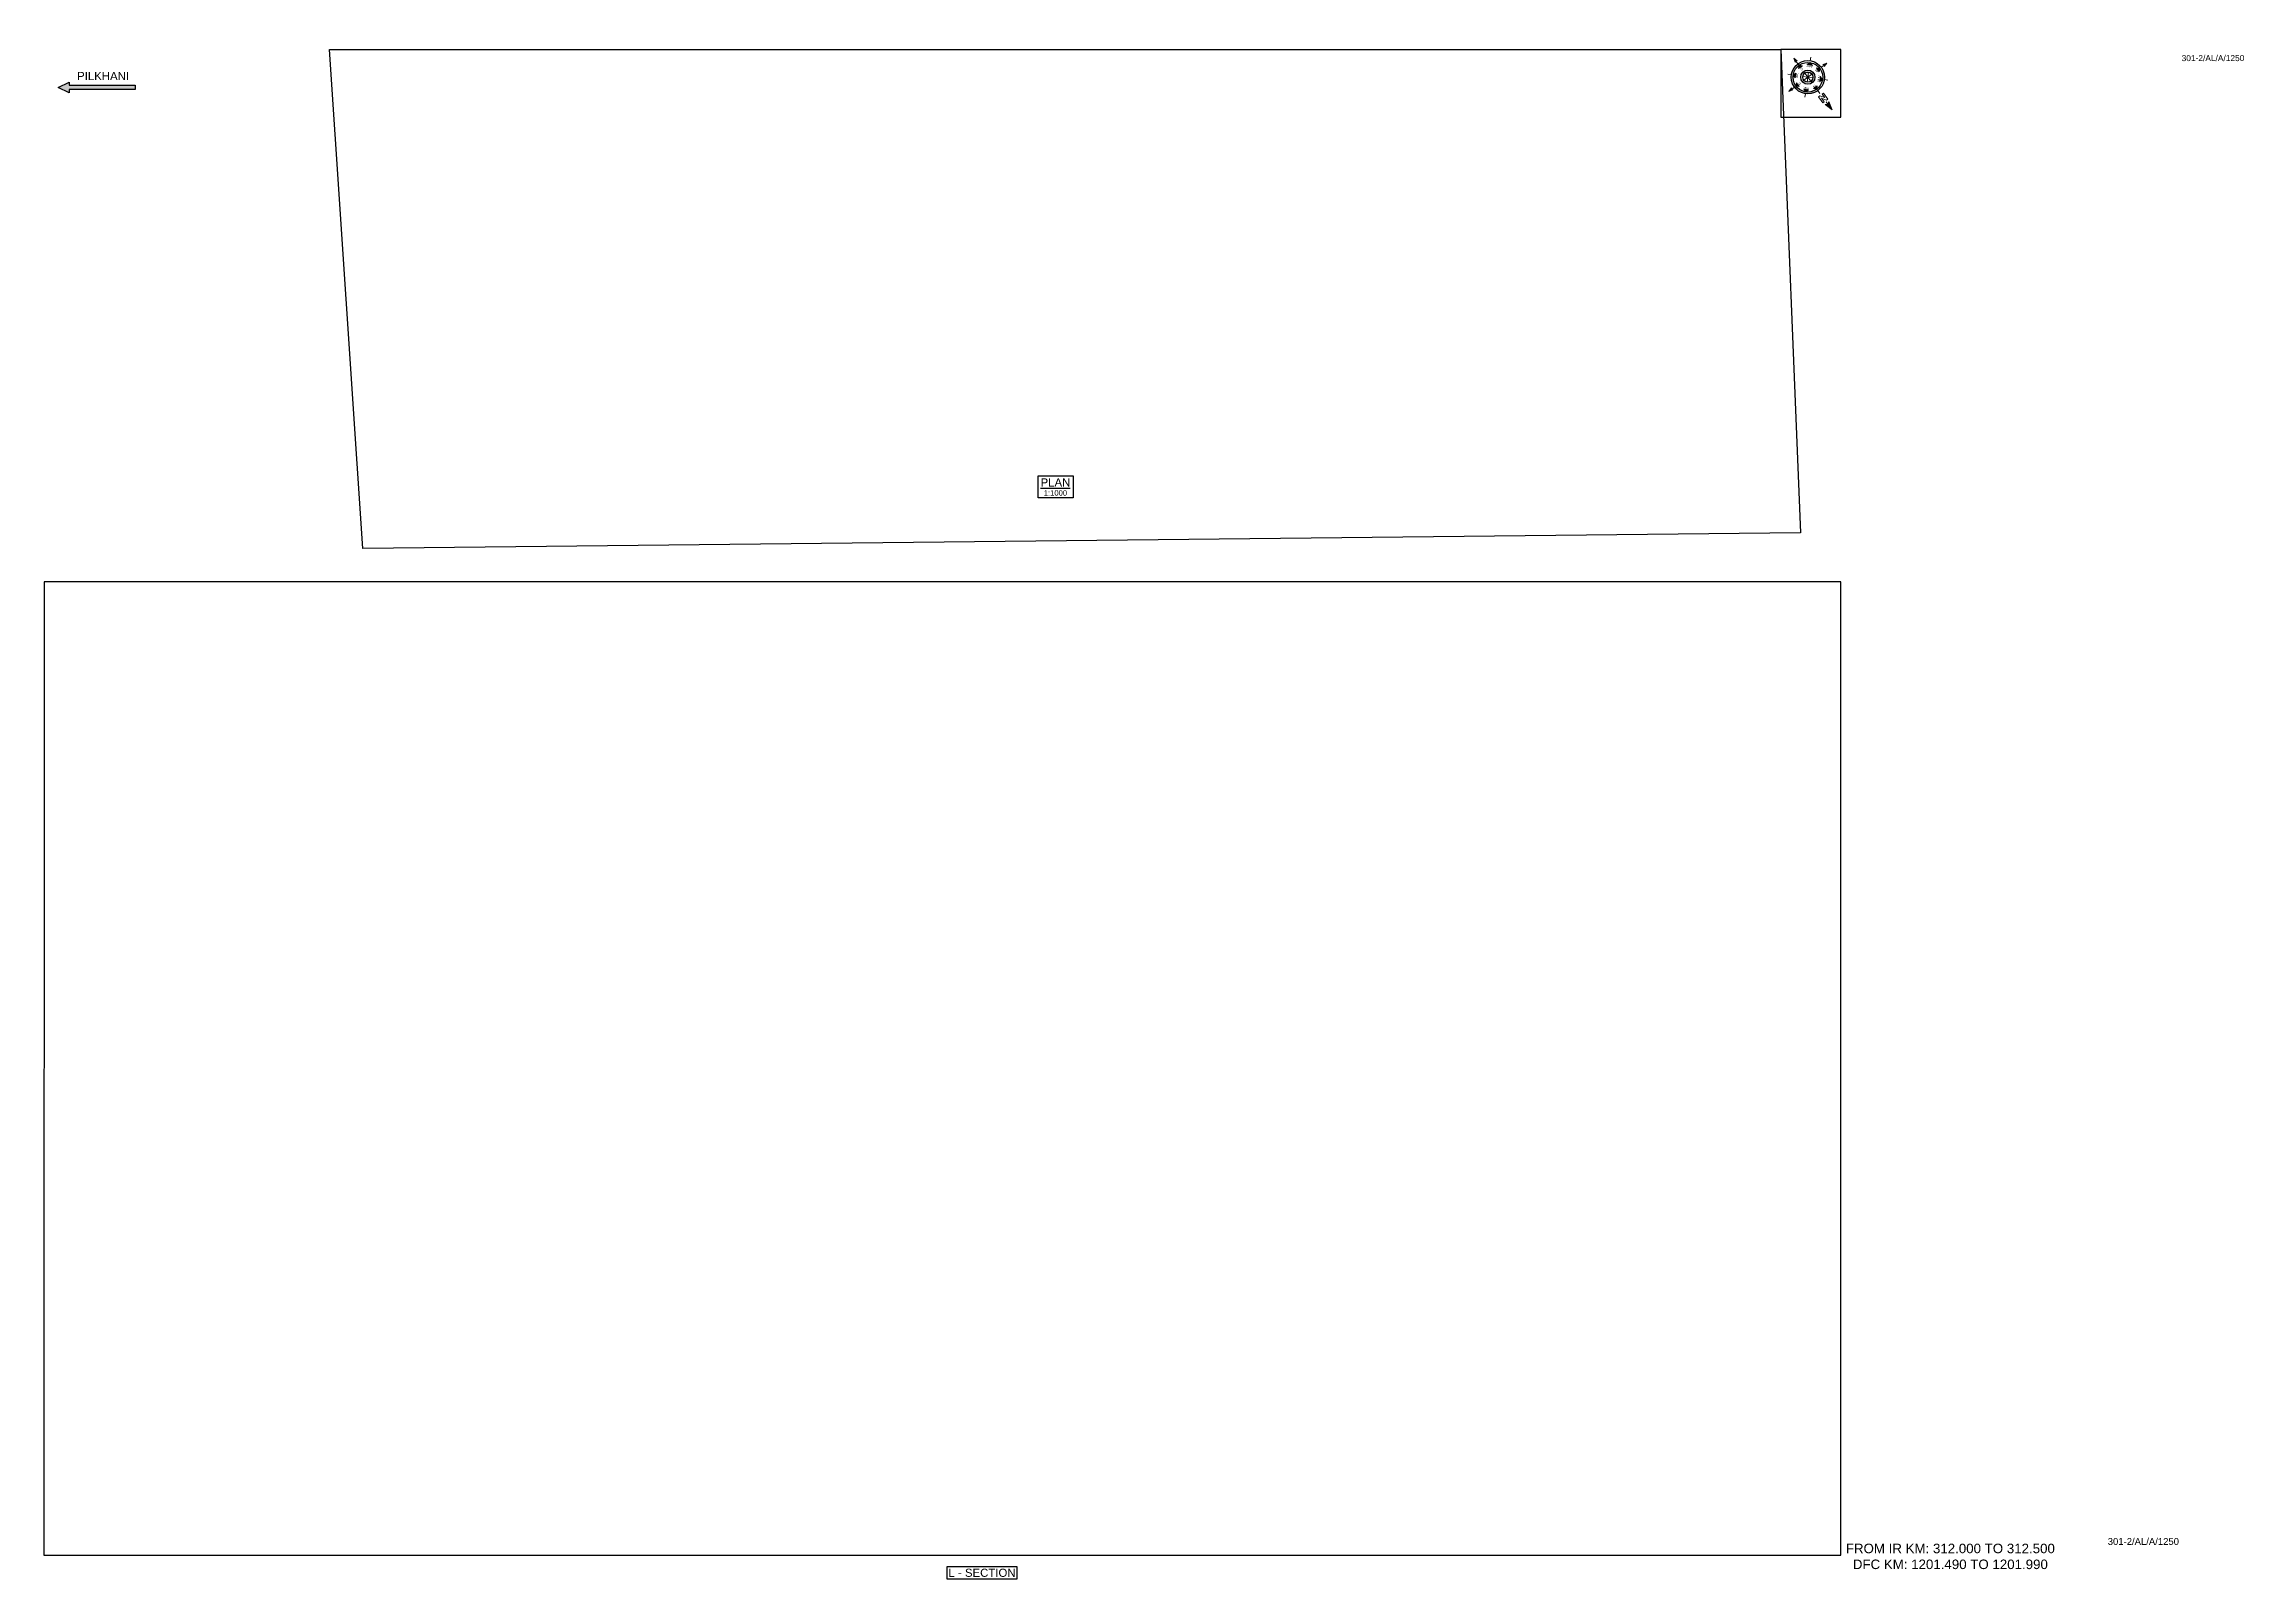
# Paper-space layout '1250' of a CAD drawing. Header units: metres. Extents: x 15 to 824, y 16 to 581.
import ezdxf
from ezdxf.enums import TextEntityAlignment as Align

# ---------------------------------------------------------------- set-up
doc = ezdxf.new("R2010")
doc.units = ezdxf.units.M
doc.header["$MEASUREMENT"] = 0
doc.layers.get('Defpoints').update_dxf_attribs({"color": 5})
doc.layers.add('DIRECTION', color=7, linetype='Continuous')
doc.layers.add('title', color=7, linetype='Continuous')
doc.styles.get("Standard").update_dxf_attribs({"font": 'arial.ttf'})
doc.styles.add('Style-Arial', font='arial.ttf')

# ---------------------------------------------------------------- blocks, each defined once
blk = doc.blocks.new('N')
for points in [[(0, 8.41), (-0.49, 6.68), (0, 6.93)], [(0.49, 6.68), (0, 6.93), (0, 8.41)], [(-4.93, 0), (-4.07, 0.25), (-4.19, 0)], [(-4.07, -0.25), (-4.19, 0), (-4.93, 0)], [(-3.08, 0), (-2.59, 0.49), (-2.59, -0.49)], [(-2.18, 2.18), (-1.48, 2.18), (-2.18, 1.48)], [(0, 3.08), (0.49, 2.59), (-0.49, 2.59)], [(2.18, 2.18), (2.18, 1.48), (1.48, 2.18)], [(3.08, 0), (2.59, -0.49), (2.59, 0.49)], [(4.07, 0.25), (4.19, 0), (4.93, 0)], [(4.93, 0), (4.07, -0.25), (4.19, 0)], [(-2.18, -2.18), (-2.18, -1.48), (-1.48, -2.18)], [(0, -3.08), (-0.49, -2.59), (0.49, -2.59)], [(0, -4.93), (-0.25, -4.07), (0, -4.19)], [(0.25, -4.07), (0, -4.19), (0, -4.93)], [(2.18, -2.18), (1.48, -2.18), (2.18, -1.48)]]:
    blk.add_hatch(color=7).paths.add_polyline_path(points, flags=0)
h = blk.add_hatch(color=7)
h.paths.add_polyline_path([(0, -3.08), (0, -3.46, 1), (0, 3.46), (0, 3.08, -1)])
h.paths.add_polyline_path([(0, 1.05), (0, 1.48, 1), (0, -1.48), (0, -1.05, -1)])
at = {"color": 7, "linetype": 'ByBlock', "lineweight": 13}
for p, q in [((-0.61, 4.57), (-0.61, 6.12)), ((-0.61, 6.12), (-0.3, 6.12)), ((-0.3, 6.12), (0.32, 5.19)), ((0.32, 4.57), (-0.3, 5.5)), ((-0.3, 5.5), (-0.3, 4.57)), ((0.32, 5.19), (0.32, 6.12)), ((0.32, 6.12), (0.64, 6.12)), ((0.64, 6.12), (0.64, 4.57))]:
    blk.add_line(p, q, dxfattribs=at)
at = {"color": 7, "lineweight": 13}
for p, q in [((0, 6.41), (0, 7.28)), ((-3.46, 0), (-4.19, 0)), ((-2.45, 2.45), (-2.97, 2.97)), ((1.05, 0), (-1.05, 0)), ((-1.05, 0), (1.05, 0)), ((-0.74, 0.74), (0.74, -0.74)), ((0.74, 0.74), (-0.74, -0.74)), ((0.74, -0.74), (-0.74, 0.74)), ((-0.74, -0.74), (0.74, 0.74)), ((0, 3.46), (0, 4.19)), ((0, 3.46), (0, 3.08)), ((0, 1.05), (0, 1.48)), ((0, 1.05), (0, -1.05)), ((0, -1.05), (0, 1.05)), ((2.45, 2.45), (2.97, 2.97)), ((3.46, 0), (4.19, 0)), ((-2.45, -2.45), (-2.97, -2.97)), ((0, -1.05), (0, -1.48)), ((0, -3.46), (0, -3.08)), ((0, -3.46), (0, -4.19)), ((2.45, -2.45), (2.97, -2.97))]:
    blk.add_line(p, q, dxfattribs=at)
for points in [[(0, 8.41), (-0.49, 6.68), (0, 6.93), (0, 6.93)], [(0.49, 6.68), (0, 6.93), (0, 8.41), (0, 8.41)], [(-4.93, 0), (-4.07, 0.25), (-4.19, 0), (-4.19, 0)], [(-4.07, -0.25), (-4.19, 0), (-4.93, 0), (-4.93, 0)], [(-3.08, 0), (-2.59, 0.49), (-2.59, -0.49), (-2.59, -0.49)], [(-2.18, 2.18), (-1.48, 2.18), (-2.18, 1.48), (-2.18, 1.48)], [(0, 3.08), (0.49, 2.59), (-0.49, 2.59), (-0.49, 2.59)], [(2.18, 2.18), (2.18, 1.48), (1.48, 2.18), (1.48, 2.18)], [(3.08, 0), (2.59, -0.49), (2.59, 0.49), (2.59, 0.49)], [(4.07, 0.25), (4.19, 0), (4.93, 0), (4.93, 0)], [(4.93, 0), (4.07, -0.25), (4.19, 0), (4.19, 0)], [(-2.18, -2.18), (-2.18, -1.48), (-1.48, -2.18), (-1.48, -2.18)], [(0, -3.08), (-0.49, -2.59), (0.49, -2.59), (0.49, -2.59)], [(0, -4.93), (-0.25, -4.07), (0, -4.19), (0, -4.19)], [(0.25, -4.07), (0, -4.19), (0, -4.93), (0, -4.93)], [(2.18, -2.18), (1.48, -2.18), (2.18, -1.48), (2.18, -1.48)]]:
    blk.add_lwpolyline(points, close=True, dxfattribs=at)
at = {"color": 7, "linetype": 'ByBlock', "lineweight": 13}
for points in [[(-0.3, 4.57), (-0.61, 4.57)], [(0.32, 4.57), (0.64, 4.57)]]:
    blk.add_lwpolyline(points, dxfattribs=at)
at = {"color": 7}
for radius in [3.46, 3.08, 1.48, 1.05]:
    blk.add_circle((0, 0), radius, dxfattribs=at)
for s, rotation, p in [('W', 90, (-2.1, 0)), ('NW', 45, (-1.48, 1.48)), ('NE', 315, (1.48, 1.48)), ('E', 270, (1.97, 0)), ('SW', 135, (-1.48, -1.48)), ('SE', 225, (1.48, -1.48))]:
    blk.add_text(s, height=0.6, rotation=rotation, dxfattribs=at).set_placement(p, align=Align.CENTER)
for s, p in [('N', (0, 2.1)), ('S', (0, -2.47))]:
    blk.add_text(s, height=0.6, dxfattribs=at).set_placement(p, align=Align.CENTER)
blk = doc.blocks.new('*U3')
h = blk.add_hatch(color=256)
h.dxf.hatch_style = 1
h.paths.add_polyline_path([(-22.65, 0.8), (-22.65, 2), (-26.65, 0), (-22.65, -2), (-22.65, -0.8), (1.65, -0.8), (1.65, 0.8)])
blk.add_lwpolyline([(1.65, 0.8), (1.65, -0.8), (-22.65, -0.8), (-22.65, -2), (-26.65, 0), (-22.65, 2), (-22.65, 0.8)], close=True)

psp = doc.layouts.new('1250')

# ---------------------------------------------------------------- linework, layer by layer
psp.add_lwpolyline([(347.29, 16.2), (347.29, 20.8), (372.82, 20.8), (372.82, 16.2)], close=True)
at = {"layer": 'Defpoints'}
psp.add_lwpolyline([(14.99, 25), (675.99, 25), (676.01, 383.09), (15.01, 383.09)], close=True, dxfattribs=at)
at = {"layer": 'title', "color": 7, "linetype": 'Continuous', "lineweight": -3}
psp.add_lwpolyline([(380.69, 422.16), (393.58, 422.16), (393.58, 414.01), (380.69, 414.01)], close=True, dxfattribs=at)

# ---------------------------------------------------------------- block references
at = {"layer": 'DIRECTION'}
psp.add_blockref('*U3', (46.89, 565.06), dxfattribs=at)

# ---------------------------------------------------------------- texts
at = {"style": 'Style-Arial'}
for height, p in [(2.2, (801.38, 574.76)), (2.5, (774.19, 28.76))]:
    psp.add_text('301-2/AL/A/1250', height=height, dxfattribs=at).set_placement(p)
at = {"insert": (674.16, 29.19), "char_height": 3.5, "attachment_point": 1, "style": 'Style-Arial'}
psp.add_mtext_dynamic_manual_height_columns('\\pxqc;FROM IR KM: 312.000 TO 312.500 {\\C1;DFC KM: 1201.490 TO 1201.990 }', width=84.2726, gutter_width=17.5, heights=[0], dxfattribs=at)
at = {"layer": 'DIRECTION', "linetype": 'Continuous'}
psp.add_text('PILKHANI', height=3, dxfattribs=at).set_placement((27.18, 567.78))
at = {"layer": 'title', "color": 7, "linetype": 'Continuous', "lineweight": -3, "style": 'Style-Arial'}
for s, height, p in [('%%UPLAN', 3, (387.08, 419.72)), ('1:1000', 2, (387.08, 415.86))]:
    psp.add_text(s, height=height, dxfattribs=at).set_placement(p, align=Align.MIDDLE)
at = {"layer": 'title', "style": 'Style-Arial'}
psp.add_text('L - SECTION', height=3, rotation=0.00006, dxfattribs=at).set_placement((360.07, 18.5), align=Align.MIDDLE_CENTER)

# ---------------------------------------------------------------- viewports
at = {"layer": 'Defpoints'}
vp = psp.add_viewport(center=(345.5, 204.04), size=(661.02, 358.09), view_center_point=(28205, -12058.56), view_height=358.09, status=3, dxfattribs=at)
vp.dxf.flags = 0x10000  # cut along an outline
vp.dxf.clipping_boundary_handle = psp.add_lwpolyline([(14.99, 25), (675.99, 25), (676.01, 383.09), (15.01, 383.09)], format="xyb", close=True, dxfattribs={"invisible": 1}).dxf.handle

# ---------------------------------------------------------------- wipeouts: each hides what was drawn before it
psp.add_wipeout([(653.96, 579), (676, 579), (676, 554.19), (653.96, 554.19)])

# ---------------------------------------------------------------- next in the draw order: linework, layer by layer
psp.add_lwpolyline([(676, 579), (653.96, 579), (653.96, 554.19), (676, 554.19)], close=True)
psp.add_lwpolyline([(120.07, 579), (653.96, 579), (661.22, 401.21), (132.3, 395.38)], close=True, dxfattribs=at)

# ---------------------------------------------------------------- next in the draw order: block references
at = {"xscale": 1.771541522973351, "yscale": 1.771541522973351, "zscale": 1.771541522973351, "rotation": 216.5675582561224}
psp.add_blockref('N', (663.88, 568.84), dxfattribs=at)

# ---------------------------------------------------------------- next in the draw order: viewports
at = {"layer": 'Defpoints', "view_twist_angle": 216.56755826}
vp = psp.add_viewport(center=(390.65, 487.19), size=(541.15, 183.6206), view_center_point=(1507960.45, -3098658.88), view_height=183.6206, dxfattribs=at)
vp.dxf.flags = 0x10000  # cut along an outline
vp.dxf.clipping_boundary_handle = psp.add_lwpolyline([(120.07, 579), (653.96, 579), (661.22, 401.21), (132.3, 395.38)], format="xyb", close=True, dxfattribs={"invisible": 1}).dxf.handle

doc.saveas('drawing.dxf')
